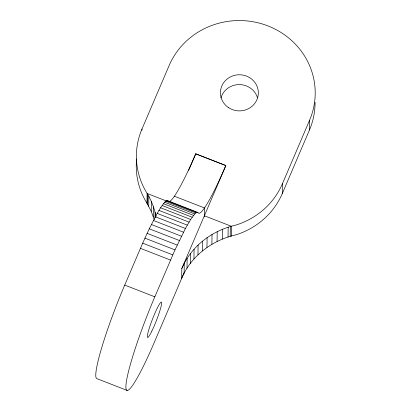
<?xml version="1.0" encoding="UTF-8"?>
<svg xmlns="http://www.w3.org/2000/svg" width="411" height="411" viewBox="0 0 411 411"><rect width="100%" height="100%" fill="white"/><g stroke="black" fill="none" stroke-linecap="round" stroke-linejoin="round"><path stroke-width="0.62" d="M141.965 130.256L141.98 129.028L169.157 65.472A75.824 72.274 0.8 0 1 267.982 25.924A75.824 72.274 0.8 0 1 309.601 120.182L309.462 130.004L282.29 193.566A75.824 72.274 0.8 0 1 235.924 234.845C212.436 240.045 191.064 255.868 181.667 278.37L181.806 268.542L225.829 165.576L195.734 153.812A75.824 8.364 -68.7 0 1 175.6 194.403L174.094 196.648A75.824 8.364 -68.7 0 1 168.751 201.596M154.238 219.674L151.227 211.326L146.979 203.286L147.117 193.463L144.847 189.492A75.824 72.274 0.8 0 1 141.98 129.028M147.652 204.257L147.785 194.429L147.117 193.463L166.599 201.051M148.705 206.183L148.844 196.36L147.785 194.429M151.227 211.326L151.366 201.503L148.844 196.36M153.324 216.643L153.462 206.815L151.366 201.503M155.034 217.799L155.111 212.271L153.462 206.815M184.128 273.202L184.267 263.379C194.562 243.466 214.455 229.888 236.058 225.023A75.824 72.274 0.8 0 0 282.429 183.743L309.601 120.182M187.005 268.239L187.144 258.416M190.283 263.508L190.421 253.679M193.941 259.033L194.079 249.21M188.664 170.385L195.734 153.812M197.958 254.851L198.097 245.023M202.304 250.977L202.443 241.154M204.354 216.993L204.478 207.94L174.382 196.217M206.959 247.443L207.098 237.62M211.891 244.268L212.03 234.445M217.07 241.473L217.203 231.65M222.459 239.074L222.598 229.251M228.033 237.085L228.172 227.262M230.201 236.412L230.34 226.589M231.388 236.166L231.527 226.343L204.37 215.765M282.29 193.566L282.429 183.743M127.194 390.45L97.099 378.726A75.824 8.364 -68.7 0 1 124.723 285.09L142.679 243.163L149.26 228.788L157.187 213.396L160.567 207.75L164.672 202.243L165.746 201.246L167.416 200.553L197.989 212.528M184.174 272.503L154.176 342.666A75.824 8.364 -68.7 0 1 125.894 386.638A75.824 8.364 -68.7 0 1 154.819 296.814L174.999 249.878L185.428 228.485L190.663 219.474L194.768 213.967L195.841 212.97L197.511 212.276L198.847 213.319A75.824 8.364 -68.7 0 0 204.19 208.372L205.695 206.127A75.824 8.364 -68.7 0 0 225.829 165.535L195.734 153.853M181.806 268.542L184.267 263.379M166.666 200.681L196.761 212.405M165.746 201.246L195.841 212.97M164.672 202.243L194.768 213.967M163.444 203.666L193.54 215.39M162.073 205.505L192.168 217.229M160.567 207.75L190.663 219.474M158.934 210.386L189.029 222.11M157.187 213.396L187.282 225.12M155.332 216.761L185.428 228.485M153.385 220.466L183.481 232.189M151.356 224.483L181.451 236.207M149.26 228.788L179.355 240.512M147.102 233.356L177.198 245.079M144.903 238.154L174.999 249.878M142.679 243.163L172.774 254.887M140.434 248.342L170.529 260.065M124.723 285.09L154.819 296.814M167.416 200.553L168.166 201.292M146.979 203.286L144.708 199.314A75.824 72.274 0.8 0 1 136.611 158.985M155.111 212.271L156.041 216.597M315.067 102.324A75.824 72.274 0.8 0 1 309.462 130.004M220.928 97.962A18.957 18.069 0.8 0 1 239.13 84.584A18.957 18.069 0.8 0 1 257.497 97.808M228.737 107.764A18.957 18.069 0.8 0 0 258.288 94.16A18.957 18.069 0.8 0 0 231.116 76.554A18.957 18.069 0.8 0 0 228.737 107.764M151.859 331.086A18.957 2.091 -68.7 0 0 161.574 302.321A18.957 2.091 -68.7 0 0 150.056 325.81A18.957 2.091 -68.7 0 0 151.859 331.086"/></g></svg>
